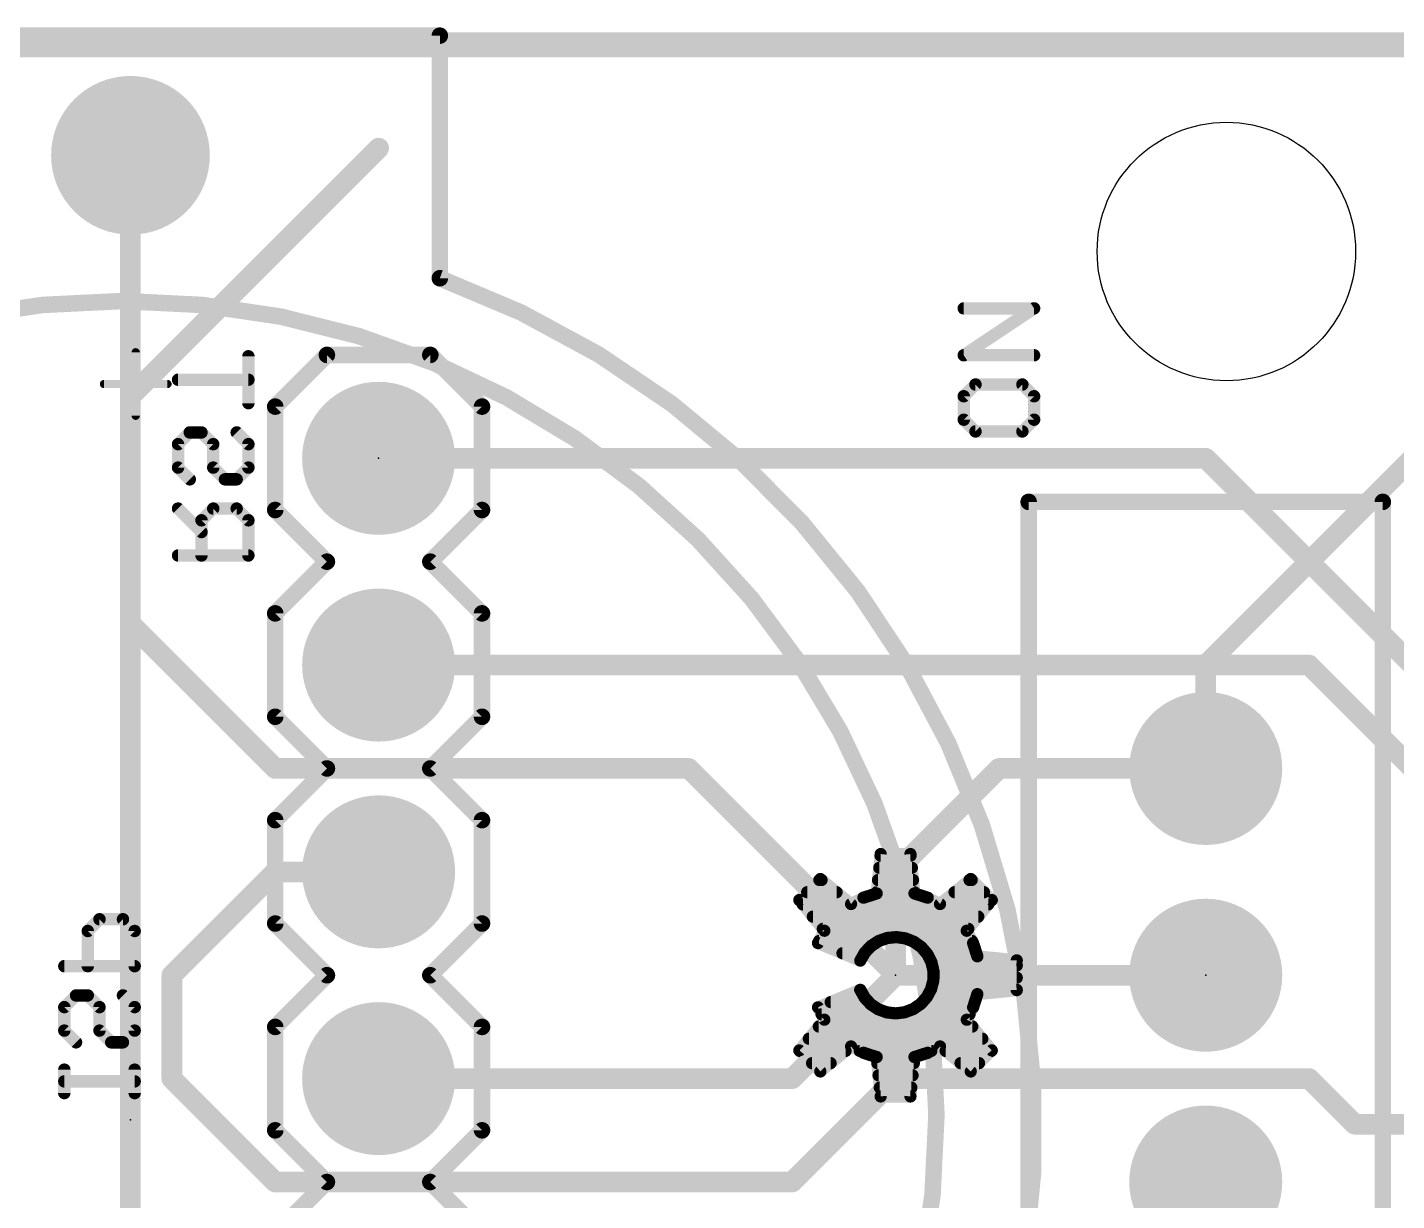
# Model space of a CAD drawing. Extents: x -6.3 to 52.2, y -19.1 to 23.1.
# Drawn here: x 13.47 to 30.28, y 8.66 to 23.07 of the extents above; entities that cross this region are included whole.
import ezdxf

# ---------------------------------------------------------------- set-up
doc = ezdxf.new("R2010")
doc.units = 0
for name, color, linetype in [('1', 12, 'CONTINUOUS'), ('16', 132, 'CONTINUOUS'), ('17', 110, 'CONTINUOUS'), ('20', 53, 'CONTINUOUS'), ('21', 41, 'CONTINUOUS'), ('22', 40, 'CONTINUOUS'), ('23', 53, 'CONTINUOUS'), ('24', 53, 'CONTINUOUS'), ('51', 53, 'CONTINUOUS')]:
    doc.layers.add(name, color=color, linetype=linetype)

# ---------------------------------------------------------------- blocks, each defined once
blk = doc.blocks.new('ROUNDP')
at = {"const_width": 0.5}
blk.add_lwpolyline([(0, -0.25, 1), (0, 0.25, 1), (0, -0.25)], format="xyb", dxfattribs=at)

msp = doc.modelspace()

# ---------------------------------------------------------------- linework, layer by layer
at = {"layer": '1', "const_width": 0.254}
for points in [[(0, 22.86), (52.07, 22.86)], [(14.732, 18.542), (17.78, 21.59)], [(27.94, 15.24), (31.75, 19.05)], [(14.732, 6.858), (14.732, 18.542)], [(27.94, 13.97), (27.94, 15.24)], [(24.13, 12.7), (25.4, 13.97)], [(25.4, 13.97), (27.94, 13.97)], [(15.24, 11.43), (16.51, 12.7)], [(16.51, 12.7), (17.78, 12.7)], [(24.13, 11.43), (24.13, 12.7)], [(15.24, 10.16), (15.24, 11.43)], [(22.86, 10.16), (24.13, 11.43)], [(16.51, 8.89), (15.24, 10.16)], [(17.78, 10.16), (22.86, 10.16)], [(24.13, 10.16), (22.86, 8.89)], [(29.21, 10.16), (24.13, 10.16)], [(29.77, 9.6), (29.21, 10.16)], [(36.83, 9.6), (29.77, 9.6)], [(22.86, 8.89), (16.51, 8.89)]]:
    msp.add_lwpolyline(points, dxfattribs=at)
at = {"layer": '1', "const_width": 0.127}
for points in [[(17.8249, 21.5451, 1), (17.7351, 21.6349)], [(14.7955, 18.542, 1), (14.6685, 18.542)], [(14.6871, 18.5869, 1), (14.7769, 18.4971)], [(28.0035, 15.24, 1), (27.8765, 15.24)], [(27.8951, 15.2849, 1), (27.9849, 15.1951)], [(25.4, 14.0335, 1), (25.4, 13.9065)], [(25.4449, 13.9251, 1), (25.3551, 14.0149)], [(27.8765, 13.97, 1), (28.0035, 13.97)], [(27.94, 13.9065, 1), (27.94, 14.0335)], [(16.51, 12.7635, 1), (16.51, 12.6365)], [(16.5549, 12.6551, 1), (16.4651, 12.7449)], [(17.78, 12.6365, 1), (17.78, 12.7635)], [(24.1935, 12.7, 1), (24.0665, 12.7)], [(24.0851, 12.7449, 1), (24.1749, 12.6551)], [(15.3035, 11.43, 1), (15.1765, 11.43)], [(15.1951, 11.4749, 1), (15.2849, 11.3851)], [(24.0665, 11.43, 1), (24.1935, 11.43)], [(24.1749, 11.3851, 1), (24.0851, 11.4749)], [(15.2849, 10.2049, 1), (15.1951, 10.1151)], [(17.78, 10.2235, 1), (17.78, 10.0965)], [(22.8151, 10.2049, 1), (22.9049, 10.1151)], [(22.86, 10.0965, 1), (22.86, 10.2235)], [(24.13, 10.2235, 1), (24.13, 10.0965)], [(24.1749, 10.1151, 1), (24.0851, 10.2049)], [(29.2549, 10.2049, 1), (29.1651, 10.1151)], [(29.21, 10.0965, 1), (29.21, 10.2235)], [(15.1765, 10.16, 1), (15.3035, 10.16)], [(29.77, 9.6635, 1), (29.77, 9.5365)], [(29.7251, 9.5551, 1), (29.8149, 9.6449)], [(16.51, 8.9535, 1), (16.51, 8.8265)], [(16.4651, 8.8451, 1), (16.5549, 8.9349)], [(22.8151, 8.9349, 1), (22.9049, 8.8451)], [(22.86, 8.8265, 1), (22.86, 8.9535)]]:
    msp.add_lwpolyline(points, format="xyb", dxfattribs=at)
at = {"layer": '16', "const_width": 0.254}
for points in [[(0, 22.86), (52.07, 22.86)], [(14.732, 15.748), (14.732, 21.502)], [(17.78, 17.78), (27.94, 17.78)], [(27.94, 17.78), (31.75, 13.97)], [(16.51, 13.97), (14.732, 15.748)], [(17.78, 15.24), (29.21, 15.24)], [(29.21, 15.24), (30.48, 13.97)], [(21.59, 13.97), (16.51, 13.97)], [(24.13, 11.43), (21.59, 13.97)], [(27.94, 11.43), (24.13, 11.43)]]:
    msp.add_lwpolyline(points, dxfattribs=at)
at = {"layer": '16', "const_width": 0.127}
for points in [[(14.7955, 21.502, 1), (14.6685, 21.502)], [(17.78, 17.8435, 1), (17.78, 17.7165)], [(27.9849, 17.8249, 1), (27.8951, 17.7351)], [(27.94, 17.7165, 1), (27.94, 17.8435)], [(14.7769, 15.7929, 1), (14.6871, 15.7031)], [(14.6685, 15.748, 1), (14.7955, 15.748)], [(17.78, 15.3035, 1), (17.78, 15.1765)], [(29.2549, 15.2849, 1), (29.1651, 15.1951)], [(29.21, 15.1765, 1), (29.21, 15.3035)], [(16.51, 14.0335, 1), (16.51, 13.9065)], [(16.4651, 13.9251, 1), (16.5549, 14.0149)], [(21.6349, 14.0149, 1), (21.5451, 13.9251)], [(21.59, 13.9065, 1), (21.59, 14.0335)], [(24.13, 11.4935, 1), (24.13, 11.3665)], [(24.0851, 11.3851, 1), (24.1749, 11.4749)], [(27.94, 11.3665, 1), (27.94, 11.4935)]]:
    msp.add_lwpolyline(points, format="xyb", dxfattribs=at)
at = {"layer": '20', "const_width": 0.3048}
msp.add_lwpolyline([(52.07, 22.86), (0, 22.86)], dxfattribs=at)
at = {"layer": '20'}
msp.add_circle((28.194, 20.32), 1.5875, dxfattribs=at)
at = {"layer": '21'}
for points, const_width in [([(10.932, 22.972), (18.532, 22.972)], 0.2032), ([(18.532, 22.972), (18.532, 19.992)], 0.2032), ([(24.9675, 19.0457), (25.8318, 19.6219)], 0.1524), ([(25.8318, 19.6219), (24.9675, 19.6219)], 0.1524), ([(25.8318, 19.0457), (24.9675, 19.0457)], 0.1524), ([(25.1115, 18.6864), (24.9675, 18.5424)], 0.1524), ([(25.6877, 18.6864), (25.1115, 18.6864)], 0.1524), ([(25.8318, 18.5424), (25.6877, 18.6864)], 0.1524), ([(24.9675, 18.5424), (24.9675, 18.2543)], 0.1524), ([(25.8318, 18.2543), (25.8318, 18.5424)], 0.1524), ([(24.9675, 18.2543), (25.1115, 18.1102)], 0.1524), ([(25.1115, 18.1102), (25.6877, 18.1102)], 0.1524), ([(25.6877, 18.1102), (25.8318, 18.2543)], 0.1524), ([(30.115, 17.245), (25.765, 17.245)], 0.2032), ([(25.765, 17.245), (25.765, 5.615)], 0.2032), ([(30.115, 5.615), (30.115, 17.245)], 0.2032)]:
    msp.add_lwpolyline(points, dxfattribs=dict(at, const_width=const_width))
for points, const_width in [([(18.5828, 22.972, 1), (18.4812, 22.972)], 0.1016), ([(18.532, 22.9212, 1), (18.532, 23.0228)], 0.1016), ([(18.532, -0.888, 0.6993), (18.532, 19.992)], 0.2032), ([(18.5494, 20.0397, 1), (18.5146, 19.9443)], 0.1016), ([(18.4812, 19.992, 1), (18.5828, 19.992)], 0.1016), ([(24.9675, 19.66, 1), (24.9675, 19.5838)], 0.0762), ([(25.8529, 19.5902, 1), (25.8107, 19.6536)], 0.0762), ([(25.8318, 19.5838, 1), (25.8318, 19.66)], 0.0762), ([(24.9463, 19.0774, 1), (24.9886, 19.014)], 0.0762), ([(24.9675, 19.0838, 1), (24.9675, 19.0076)], 0.0762), ([(25.8318, 19.0076, 1), (25.8318, 19.0838)], 0.0762), ([(25.1115, 18.7245, 1), (25.1115, 18.6483)], 0.0762), ([(25.1385, 18.6595, 1), (25.0846, 18.7134)], 0.0762), ([(25.7147, 18.7134, 1), (25.6608, 18.6595)], 0.0762), ([(25.6877, 18.6483, 1), (25.6877, 18.7245)], 0.0762), ([(24.9405, 18.5693, 1), (24.9944, 18.5154)], 0.0762), ([(25.0056, 18.5424, 1), (24.9294, 18.5424)], 0.0762), ([(25.8699, 18.5424, 1), (25.7937, 18.5424)], 0.0762), ([(25.8049, 18.5154, 1), (25.8587, 18.5693)], 0.0762), ([(24.9944, 18.2812, 1), (24.9405, 18.2273)], 0.0762), ([(24.9294, 18.2543, 1), (25.0056, 18.2543)], 0.0762), ([(25.1115, 18.1483, 1), (25.1115, 18.0721)], 0.0762), ([(25.0846, 18.0833, 1), (25.1385, 18.1371)], 0.0762), ([(25.6608, 18.1371, 1), (25.7147, 18.0833)], 0.0762), ([(25.6877, 18.0721, 1), (25.6877, 18.1483)], 0.0762), ([(25.7937, 18.2543, 1), (25.8699, 18.2543)], 0.0762), ([(25.8587, 18.2273, 1), (25.8049, 18.2812)], 0.0762), ([(25.765, 17.2958, 1), (25.765, 17.1942)], 0.1016), ([(25.8158, 17.245, 1), (25.7142, 17.245)], 0.1016), ([(30.1658, 17.245, 1), (30.0642, 17.245)], 0.1016), ([(30.115, 17.1942, 1), (30.115, 17.2958)], 0.1016)]:
    msp.add_lwpolyline(points, format="xyb", dxfattribs=dict(at, const_width=const_width))
at = {"layer": '22'}
for points, const_width in [([(16.1805, 18.4572), (16.1805, 19.0335)], 0.1524), ([(16.51, 18.415), (17.145, 19.05)], 0.2032), ([(17.145, 19.05), (18.415, 19.05)], 0.2032), ([(18.415, 19.05), (19.05, 18.415)], 0.2032), ([(15.3162, 18.7454), (16.1805, 18.7454)], 0.1524), ([(16.51, 18.415), (16.51, 17.145)], 0.2032), ([(19.05, 17.145), (19.05, 18.415)], 0.2032), ([(15.4603, 18.0979), (15.3162, 17.9539)], 0.1524), ([(15.6043, 18.0979), (15.4603, 18.0979)], 0.1524), ([(15.7484, 17.9539), (15.6043, 18.0979)], 0.1524), ([(16.0365, 18.0979), (16.1805, 17.9539)], 0.1524), ([(15.3162, 17.9539), (15.3162, 17.6658)], 0.1524), ([(15.7484, 17.6658), (15.7484, 17.9539)], 0.1524), ([(16.1805, 17.9539), (16.1805, 17.6658)], 0.1524), ([(15.3162, 17.6658), (15.4603, 17.5217)], 0.1524), ([(15.8924, 17.5217), (15.7484, 17.6658)], 0.1524), ([(16.1805, 17.6658), (16.0365, 17.5217)], 0.1524), ([(16.0365, 17.5217), (15.8924, 17.5217)], 0.1524), ([(15.6043, 16.8743), (15.3162, 17.1624)], 0.1524), ([(15.7484, 17.1624), (15.6043, 17.0184)], 0.1524), ([(16.0365, 17.1624), (15.7484, 17.1624)], 0.1524), ([(16.1805, 17.0184), (16.0365, 17.1624)], 0.1524), ([(16.51, 17.145), (17.145, 16.51)], 0.2032), ([(18.415, 16.51), (19.05, 17.145)], 0.2032), ([(15.6043, 17.0184), (15.6043, 16.5862)], 0.1524), ([(16.1805, 16.5862), (16.1805, 17.0184)], 0.1524), ([(15.3162, 16.5862), (16.1805, 16.5862)], 0.1524), ([(17.145, 16.51), (16.51, 15.875)], 0.2032), ([(19.05, 15.875), (18.415, 16.51)], 0.2032), ([(16.51, 15.875), (16.51, 14.605)], 0.2032), ([(19.05, 14.605), (19.05, 15.875)], 0.2032), ([(16.51, 14.605), (17.145, 13.97)], 0.2032), ([(18.415, 13.97), (19.05, 14.605)], 0.2032), ([(17.145, 13.97), (16.51, 13.335)], 0.2032), ([(19.05, 13.335), (18.415, 13.97)], 0.2032), ([(16.51, 13.335), (16.51, 12.065)], 0.2032), ([(19.05, 12.065), (19.05, 13.335)], 0.2032), ([(23.898, 12.4349), (23.9472, 12.9188)], 0.15), ([(23.9453, 12.9), (24.3147, 12.9)], 0.15), ([(23.9472, 12.9188), (24.3128, 12.9188)], 0.15), ([(24.3128, 12.9188), (24.362, 12.4349)], 0.15), ([(23.93, 12.75), (24.33, 12.75)], 0.15), ([(22.948, 12.3535), (23.2065, 12.612)], 0.15), ([(23.1945, 12.6), (23.2212, 12.6)], 0.15), ([(23.2065, 12.612), (23.5835, 12.3046)], 0.15), ([(23.9148, 12.6), (24.3452, 12.6)], 0.15), ([(24.6765, 12.3046), (25.0535, 12.612)], 0.15), ([(25.0388, 12.6), (25.0655, 12.6)], 0.15), ([(25.0535, 12.612), (25.312, 12.3535)], 0.15), ([(23.0445, 12.45), (23.4052, 12.45)], 0.15), ([(23.5835, 12.3046), (23.7353, 12.3828)], 0.15), ([(23.7353, 12.3828), (23.898, 12.4349)], 0.15), ([(23.8995, 12.45), (24.3605, 12.45)], 0.15), ([(24.362, 12.4349), (24.5247, 12.3828)], 0.15), ([(24.5247, 12.3828), (24.6765, 12.3046)], 0.15), ([(24.8548, 12.45), (25.2155, 12.45)], 0.15), ([(23.2554, 11.9765), (22.948, 12.3535)], 0.15), ([(22.9916, 12.3), (25.2684, 12.3)], 0.15), ([(25.312, 12.3535), (25.0046, 11.9765)], 0.15), ([(14.3514, 12.1176), (14.2073, 11.9736)], 0.1524), ([(14.6395, 12.1176), (14.3514, 12.1176)], 0.1524), ([(14.7835, 11.9736), (14.6395, 12.1176)], 0.1524), ([(16.51, 12.065), (17.145, 11.43)], 0.2032), ([(18.415, 11.43), (19.05, 12.065)], 0.2032), ([(23.1139, 12.15), (25.1461, 12.15)], 0.15), ([(14.2073, 11.9736), (14.2073, 11.5414)], 0.1524), ([(14.7835, 11.5414), (14.7835, 11.9736)], 0.1524), ([(23.1772, 11.8247), (23.2554, 11.9765)], 0.15), ([(23.2362, 12), (25.0238, 12)], 0.15), ([(24.0285, 11.8876), (23.9227, 11.8503)], 0.15), ([(24.1402, 11.8985), (24.0285, 11.8876)], 0.15), ([(24.2513, 11.8827), (24.1402, 11.8985)], 0.15), ([(24.3554, 11.8409), (24.2513, 11.8827)], 0.15), ([(25.0046, 11.9765), (25.0828, 11.8247)], 0.15), ([(23.6969, 11.6094), (23.1772, 11.8247)], 0.15), ([(23.1902, 11.85), (23.9221, 11.85)], 0.15), ([(23.4782, 11.7), (23.7479, 11.7)], 0.15), ([(23.752, 11.7072), (23.6969, 11.6094)], 0.15), ([(23.8287, 11.789), (23.752, 11.7072)], 0.15), ([(23.9227, 11.8503), (23.8287, 11.789)], 0.15), ([(24.3326, 11.85), (25.0698, 11.85)], 0.15), ([(24.4466, 11.7755), (24.3554, 11.8409)], 0.15), ([(24.5196, 11.6903), (24.4466, 11.7755)], 0.15), ([(24.5113, 11.7), (25.1227, 11.7)], 0.15), ([(25.0828, 11.8247), (25.1349, 11.662)], 0.15), ([(13.9192, 11.5414), (14.7835, 11.5414)], 0.1524), ([(24.5704, 11.5902), (24.5196, 11.6903)], 0.15), ([(24.5958, 11.481), (24.5704, 11.5902)], 0.15), ([(24.5797, 11.55), (25.6188, 11.55)], 0.15), ([(25.1349, 11.662), (25.6188, 11.6128)], 0.15), ([(25.6188, 11.6128), (25.6188, 11.2472)], 0.15), ([(16.51, 10.795), (17.145, 11.43)], 0.2032), ([(18.415, 11.43), (19.05, 10.795)], 0.2032), ([(24.5668, 11.2601), (24.5946, 11.3688)], 0.15), ([(24.5946, 11.3688), (24.5958, 11.481)], 0.15), ([(24.595, 11.4), (25.6188, 11.4)], 0.15), ([(23.1772, 11.0353), (23.6969, 11.2506)], 0.15), ([(23.6955, 11.25), (23.6972, 11.25)], 0.15), ([(23.6969, 11.2506), (23.7507, 11.1544)], 0.15), ([(24.5139, 11.1611), (24.5668, 11.2601)], 0.15), ([(24.5614, 11.25), (25.6188, 11.25)], 0.15), ([(25.1349, 11.198), (25.0828, 11.0353)], 0.15), ([(25.6188, 11.2472), (25.1349, 11.198)], 0.15), ([(14.0633, 11.1821), (13.9192, 11.038)], 0.1524), ([(13.9192, 11.038), (13.9192, 10.7499)], 0.1524), ([(14.2073, 11.1821), (14.0633, 11.1821)], 0.1524), ([(14.3514, 11.038), (14.2073, 11.1821)], 0.1524), ([(14.3514, 10.7499), (14.3514, 11.038)], 0.1524), ([(14.6395, 11.1821), (14.7835, 11.038)], 0.1524), ([(14.7835, 11.038), (14.7835, 10.7499)], 0.1524), ([(23.2554, 10.8835), (23.1772, 11.0353)], 0.15), ([(23.3334, 11.1), (23.8011, 11.1)], 0.15), ([(23.7507, 11.1544), (23.8255, 11.0735)], 0.15), ([(23.8255, 11.0735), (23.9172, 11.0123)], 0.15), ([(24.3464, 11.0142), (24.439, 11.0776)], 0.15), ([(24.439, 11.0776), (24.5139, 11.1611)], 0.15), ([(24.4591, 11.1), (25.1035, 11.1)], 0.15), ([(25.0828, 11.0353), (25.0046, 10.8835)], 0.15), ([(22.948, 10.5065), (23.2554, 10.8835)], 0.15), ([(23.2211, 10.95), (25.0389, 10.95)], 0.15), ([(23.9172, 11.0123), (24.0206, 10.9741)], 0.15), ([(24.0206, 10.9741), (24.13, 10.9612)], 0.15), ([(24.13, 10.9612), (24.2414, 10.9747)], 0.15), ([(24.2414, 10.9747), (24.3464, 11.0142)], 0.15), ([(25.0046, 10.8835), (25.312, 10.5065)], 0.15), ([(13.9192, 10.7499), (14.0633, 10.6059)], 0.1524), ([(14.4954, 10.6059), (14.3514, 10.7499)], 0.1524), ([(14.7835, 10.7499), (14.6395, 10.6059)], 0.1524), ([(16.51, 10.795), (16.51, 9.525)], 0.2032), ([(19.05, 9.525), (19.05, 10.795)], 0.2032), ([(23.1873, 10.8), (25.0727, 10.8)], 0.15), ([(14.6395, 10.6059), (14.4954, 10.6059)], 0.1524), ([(23.065, 10.65), (25.195, 10.65)], 0.15), ([(23.5835, 10.5554), (23.2065, 10.248)], 0.15), ([(23.7353, 10.4772), (23.5835, 10.5554)], 0.15), ([(24.6765, 10.5554), (24.5247, 10.4772)], 0.15), ([(25.0535, 10.248), (24.6765, 10.5554)], 0.15), ([(23.2065, 10.248), (22.948, 10.5065)], 0.15), ([(22.9545, 10.5), (23.5156, 10.5)], 0.15), ([(23.691, 10.5), (24.569, 10.5)], 0.15), ([(23.898, 10.4251), (23.7353, 10.4772)], 0.15), ([(23.9472, 9.9412), (23.898, 10.4251)], 0.15), ([(24.362, 10.4251), (24.3128, 9.9412)], 0.15), ([(24.5247, 10.4772), (24.362, 10.4251)], 0.15), ([(24.7444, 10.5), (25.3055, 10.5)], 0.15), ([(25.312, 10.5065), (25.0535, 10.248)], 0.15), ([(13.9192, 9.9822), (13.9192, 10.2703)], 0.1524), ([(14.7835, 9.9822), (14.7835, 10.2703)], 0.1524), ([(23.1045, 10.35), (23.3316, 10.35)], 0.15), ([(23.9056, 10.35), (24.3544, 10.35)], 0.15), ([(23.9209, 10.2), (24.3391, 10.2)], 0.15), ([(24.9284, 10.35), (25.1555, 10.35)], 0.15), ([(13.9192, 10.1263), (14.7835, 10.1263)], 0.1524), ([(23.9361, 10.05), (24.3239, 10.05)], 0.15), ([(24.3128, 9.9412), (23.9472, 9.9412)], 0.15), ([(16.51, 9.525), (17.145, 8.89)], 0.2032), ([(18.415, 8.89), (19.05, 9.525)], 0.2032), ([(17.145, 8.89), (16.51, 8.255)], 0.2032), ([(19.05, 8.255), (18.415, 8.89)], 0.2032)]:
    msp.add_lwpolyline(points, dxfattribs=dict(at, const_width=const_width))
for points, const_width in [([(16.2186, 19.0335, 1), (16.1424, 19.0335)], 0.0762), ([(17.145, 19.1008, 1), (17.145, 18.9992)], 0.1016), ([(17.1809, 19.0141, 1), (17.1091, 19.0859)], 0.1016), ([(18.4509, 19.0859, 1), (18.3791, 19.0141)], 0.1016), ([(18.415, 18.9992, 1), (18.415, 19.1008)], 0.1016), ([(15.3162, 18.7835, 1), (15.3162, 18.7073)], 0.0762), ([(16.1805, 18.7073, 1), (16.1805, 18.7835)], 0.0762), ([(16.5608, 18.415, 1), (16.4592, 18.415)], 0.1016), ([(16.4741, 18.4509, 1), (16.5459, 18.3791)], 0.1016), ([(19.1008, 18.415, 1), (18.9992, 18.415)], 0.1016), ([(19.0141, 18.3791, 1), (19.0859, 18.4509)], 0.1016), ([(16.1424, 18.4572, 1), (16.2186, 18.4572)], 0.0762), ([(15.4603, 18.136, 1), (15.4603, 18.0598)], 0.0762), ([(15.4872, 18.071, 1), (15.4333, 18.1249)], 0.0762), ([(15.6313, 18.1249, 1), (15.5774, 18.071)], 0.0762), ([(15.6043, 18.0598, 1), (15.6043, 18.136)], 0.0762), ([(16.0634, 18.1249, 1), (16.0095, 18.071)], 0.0762), ([(15.3543, 17.9539, 1), (15.2781, 17.9539)], 0.0762), ([(15.2893, 17.9808, 1), (15.3431, 17.9269)], 0.0762), ([(15.7865, 17.9539, 1), (15.7103, 17.9539)], 0.0762), ([(15.7214, 17.9269, 1), (15.7753, 17.9808)], 0.0762), ([(16.2186, 17.9539, 1), (16.1424, 17.9539)], 0.0762), ([(16.1536, 17.9269, 1), (16.2075, 17.9808)], 0.0762), ([(15.3431, 17.6927, 1), (15.2893, 17.6388)], 0.0762), ([(15.2781, 17.6658, 1), (15.3543, 17.6658)], 0.0762), ([(15.7753, 17.6927, 1), (15.7214, 17.6388)], 0.0762), ([(15.7103, 17.6658, 1), (15.7865, 17.6658)], 0.0762), ([(16.1424, 17.6658, 1), (16.2186, 17.6658)], 0.0762), ([(16.2075, 17.6388, 1), (16.1536, 17.6927)], 0.0762), ([(15.4333, 17.4948, 1), (15.4872, 17.5487)], 0.0762), ([(15.8924, 17.5598, 1), (15.8924, 17.4836)], 0.0762), ([(15.8655, 17.4948, 1), (15.9194, 17.5487)], 0.0762), ([(16.0095, 17.5487, 1), (16.0634, 17.4948)], 0.0762), ([(16.0365, 17.4836, 1), (16.0365, 17.5598)], 0.0762), ([(15.3431, 17.1894, 1), (15.2893, 17.1355)], 0.0762), ([(15.7484, 17.2005, 1), (15.7484, 17.1243)], 0.0762), ([(15.7753, 17.1355, 1), (15.7214, 17.1894)], 0.0762), ([(16.0634, 17.1894, 1), (16.0095, 17.1355)], 0.0762), ([(16.0365, 17.1243, 1), (16.0365, 17.2005)], 0.0762), ([(16.5459, 17.1809, 1), (16.4741, 17.1091)], 0.1016), ([(16.4592, 17.145, 1), (16.5608, 17.145)], 0.1016), ([(18.9992, 17.145, 1), (19.1008, 17.145)], 0.1016), ([(19.0859, 17.1091, 1), (19.0141, 17.1809)], 0.1016), ([(15.6424, 17.0184, 1), (15.5662, 17.0184)], 0.0762), ([(15.5774, 17.0453, 1), (15.6313, 16.9914)], 0.0762), ([(16.2186, 17.0184, 1), (16.1424, 17.0184)], 0.0762), ([(16.1536, 16.9914, 1), (16.2075, 17.0453)], 0.0762), ([(15.5774, 16.8474, 1), (15.6313, 16.9013)], 0.0762), ([(15.3162, 16.6243, 1), (15.3162, 16.5481)], 0.0762), ([(16.1805, 16.5481, 1), (16.1805, 16.6243)], 0.0762), ([(15.5662, 16.5862, 1), (15.6424, 16.5862)], 0.0762), ([(16.1424, 16.5862, 1), (16.2186, 16.5862)], 0.0762), ([(17.1809, 16.4741, 1), (17.1091, 16.5459)], 0.1016), ([(17.1091, 16.4741, 1), (17.1809, 16.5459)], 0.1016), ([(18.4509, 16.5459, 1), (18.3791, 16.4741)], 0.1016), ([(18.3791, 16.5459, 1), (18.4509, 16.4741)], 0.1016), ([(16.5608, 15.875, 1), (16.4592, 15.875)], 0.1016), ([(16.4741, 15.9109, 1), (16.5459, 15.8391)], 0.1016), ([(19.1008, 15.875, 1), (18.9992, 15.875)], 0.1016), ([(19.0141, 15.8391, 1), (19.0859, 15.9109)], 0.1016), ([(16.5459, 14.6409, 1), (16.4741, 14.5691)], 0.1016), ([(16.4592, 14.605, 1), (16.5608, 14.605)], 0.1016), ([(18.9992, 14.605, 1), (19.1008, 14.605)], 0.1016), ([(19.0859, 14.5691, 1), (19.0141, 14.6409)], 0.1016), ([(17.1809, 13.9341, 1), (17.1091, 14.0059)], 0.1016), ([(17.1091, 13.9341, 1), (17.1809, 14.0059)], 0.1016), ([(18.4509, 14.0059, 1), (18.3791, 13.9341)], 0.1016), ([(18.3791, 14.0059, 1), (18.4509, 13.9341)], 0.1016), ([(16.5608, 13.335, 1), (16.4592, 13.335)], 0.1016), ([(16.4741, 13.3709, 1), (16.5459, 13.2991)], 0.1016), ([(19.1008, 13.335, 1), (18.9992, 13.335)], 0.1016), ([(19.0141, 13.2991, 1), (19.0859, 13.3709)], 0.1016), ([(23.9453, 12.9375, 1), (23.9453, 12.8625)], 0.075), ([(23.9472, 12.9563, 1), (23.9472, 12.8813)], 0.075), ([(23.9845, 12.915, 1), (23.9099, 12.9226)], 0.075), ([(24.3501, 12.9226, 1), (24.2755, 12.915)], 0.075), ([(24.3128, 12.8813, 1), (24.3128, 12.9563)], 0.075), ([(24.3147, 12.8625, 1), (24.3147, 12.9375)], 0.075), ([(23.93, 12.7875, 1), (23.93, 12.7125)], 0.075), ([(24.33, 12.7125, 1), (24.33, 12.7875)], 0.075), ([(23.1945, 12.6375, 1), (23.1945, 12.5625)], 0.075), ([(23.2302, 12.6411, 1), (23.1828, 12.5829)], 0.075), ([(23.233, 12.5855, 1), (23.18, 12.6385)], 0.075), ([(23.2212, 12.5625, 1), (23.2212, 12.6375)], 0.075), ([(23.9148, 12.6375, 1), (23.9148, 12.5625)], 0.075), ([(24.3452, 12.5625, 1), (24.3452, 12.6375)], 0.075), ([(25.0388, 12.6375, 1), (25.0388, 12.5625)], 0.075), ([(25.08, 12.6385, 1), (25.027, 12.5855)], 0.075), ([(25.0772, 12.5829, 1), (25.0298, 12.6411)], 0.075), ([(25.0655, 12.5625, 1), (25.0655, 12.6375)], 0.075), ([(23.0445, 12.4875, 1), (23.0445, 12.4125)], 0.075), ([(23.4052, 12.4125, 1), (23.4052, 12.4875)], 0.075), ([(23.7239, 12.4185, 1), (23.7468, 12.3471)], 0.075), ([(23.7525, 12.3495, 1), (23.7182, 12.4162)], 0.075), ([(23.8607, 12.4387, 1), (23.9353, 12.4311)], 0.075), ([(23.8995, 12.4875, 1), (23.8995, 12.4125)], 0.075), ([(23.9094, 12.3992, 1), (23.8866, 12.4706)], 0.075), ([(24.3734, 12.4706, 1), (24.3506, 12.3992)], 0.075), ([(24.3247, 12.4311, 1), (24.3993, 12.4387)], 0.075), ([(24.3605, 12.4125, 1), (24.3605, 12.4875)], 0.075), ([(24.5418, 12.4162, 1), (24.5075, 12.3495)], 0.075), ([(24.5132, 12.3471, 1), (24.5361, 12.4185)], 0.075), ([(24.8548, 12.4875, 1), (24.8548, 12.4125)], 0.075), ([(25.2155, 12.4125, 1), (25.2155, 12.4875)], 0.075), ([(22.9771, 12.3772, 1), (22.9189, 12.3298)], 0.075), ([(22.9215, 12.38, 1), (22.9745, 12.327)], 0.075), ([(22.9916, 12.3375, 1), (22.9916, 12.2625)], 0.075), ([(23.5663, 12.3379, 1), (23.6007, 12.2713)], 0.075), ([(23.5598, 12.2755, 1), (23.6072, 12.3337)], 0.075), ([(24.6528, 12.3337, 1), (24.7002, 12.2755)], 0.075), ([(24.6593, 12.2713, 1), (24.6937, 12.3379)], 0.075), ([(25.2684, 12.2625, 1), (25.2684, 12.3375)], 0.075), ([(25.3411, 12.3298, 1), (25.2829, 12.3772)], 0.075), ([(25.2855, 12.327, 1), (25.3385, 12.38)], 0.075), ([(14.3514, 12.1557, 1), (14.3514, 12.0795)], 0.0762), ([(14.3783, 12.0907, 1), (14.3244, 12.1446)], 0.0762), ([(14.6664, 12.1446, 1), (14.6125, 12.0907)], 0.0762), ([(14.6395, 12.0795, 1), (14.6395, 12.1557)], 0.0762), ([(16.5459, 12.1009, 1), (16.4741, 12.0291)], 0.1016), ([(16.4592, 12.065, 1), (16.5608, 12.065)], 0.1016), ([(18.9992, 12.065, 1), (19.1008, 12.065)], 0.1016), ([(19.0859, 12.0291, 1), (19.0141, 12.1009)], 0.1016), ([(23.1139, 12.1875, 1), (23.1139, 12.1125)], 0.075), ([(25.1461, 12.1125, 1), (25.1461, 12.1875)], 0.075), ([(14.2454, 11.9736, 1), (14.1692, 11.9736)], 0.0762), ([(14.1804, 12.0005, 1), (14.2343, 11.9466)], 0.0762), ([(14.8216, 11.9736, 1), (14.7454, 11.9736)], 0.0762), ([(14.7566, 11.9466, 1), (14.8105, 12.0005)], 0.0762), ([(23.2362, 12.0375, 1), (23.2362, 11.9625)], 0.075), ([(23.2887, 11.9593, 1), (23.2221, 11.9937)], 0.075), ([(23.2263, 11.9528, 1), (23.2845, 12.0002)], 0.075), ([(24.0248, 11.9249, 1), (24.0322, 11.8502)], 0.075), ([(24.041, 11.8522, 1), (24.0161, 11.9229)], 0.075), ([(24.1455, 11.9357, 1), (24.1349, 11.8614)], 0.075), ([(24.1438, 11.8612, 1), (24.1365, 11.9359)], 0.075), ([(24.2652, 11.9175, 1), (24.2373, 11.8479)], 0.075), ([(24.246, 11.8455, 1), (24.2566, 11.9198)], 0.075), ([(25.0379, 11.9937, 1), (24.9713, 11.9593)], 0.075), ([(24.9755, 12.0002, 1), (25.0337, 11.9528)], 0.075), ([(25.0238, 11.9625, 1), (25.0238, 12.0375)], 0.075), ([(23.1916, 11.8593, 1), (23.1628, 11.7901)], 0.075), ([(23.1439, 11.8419, 1), (23.2105, 11.8075)], 0.075), ([(23.1902, 11.8875, 1), (23.1902, 11.8125)], 0.075), ([(23.4782, 11.7375, 1), (23.4782, 11.6625)], 0.075), ([(23.7846, 11.6888, 1), (23.7193, 11.7256)], 0.075), ([(23.7479, 11.6625, 1), (23.7479, 11.7375)], 0.075), ([(23.8082, 11.8205, 1), (23.8492, 11.7576)], 0.075), ([(23.856, 11.7634, 1), (23.8013, 11.8147)], 0.075), ([(23.9102, 11.8857, 1), (23.9351, 11.815)], 0.075), ([(23.9431, 11.8189, 1), (23.9022, 11.8818)], 0.075), ([(23.9221, 11.8125, 1), (23.9221, 11.8875)], 0.075), ([(24.3326, 11.8875, 1), (24.3326, 11.8125)], 0.075), ([(24.3772, 11.8713, 1), (24.3335, 11.8104)], 0.075), ([(24.3414, 11.8061, 1), (24.3694, 11.8756)], 0.075), ([(24.475, 11.7999, 1), (24.4181, 11.7511)], 0.075), ([(24.4247, 11.745, 1), (24.4684, 11.806)], 0.075), ([(24.5113, 11.7375, 1), (24.5113, 11.6625)], 0.075), ([(25.1185, 11.8361, 1), (25.0471, 11.8132)], 0.075), ([(25.0495, 11.8075, 1), (25.1162, 11.8418)], 0.075), ([(25.0698, 11.8125, 1), (25.0698, 11.8875)], 0.075), ([(25.1227, 11.6625, 1), (25.1227, 11.7375)], 0.075), ([(13.9192, 11.5795, 1), (13.9192, 11.5033)], 0.0762), ([(14.7835, 11.5033, 1), (14.7835, 11.5795)], 0.0762), ([(23.6642, 11.6278, 1), (23.7296, 11.591)], 0.075), ([(23.6825, 11.5748, 1), (23.7113, 11.644)], 0.075), ([(23.7246, 11.7328, 1), (23.7793, 11.6815)], 0.075), ([(24.5531, 11.7073, 1), (24.4862, 11.6734)], 0.075), ([(24.4912, 11.6659, 1), (24.5481, 11.7147)], 0.075), ([(24.6069, 11.5988, 1), (24.5338, 11.5817)], 0.075), ([(24.5369, 11.5733, 1), (24.6038, 11.6072)], 0.075), ([(24.5797, 11.5875, 1), (24.5797, 11.5125)], 0.075), ([(25.1387, 11.6993, 1), (25.1311, 11.6247)], 0.075), ([(25.0992, 11.6506, 1), (25.1706, 11.6734)], 0.075), ([(25.6563, 11.6128, 1), (25.5813, 11.6128)], 0.075), ([(25.615, 11.5755, 1), (25.6226, 11.6501)], 0.075), ([(25.6188, 11.5125, 1), (25.6188, 11.5875)], 0.075), ([(14.1692, 11.5414, 1), (14.2454, 11.5414)], 0.0762), ([(14.7454, 11.5414, 1), (14.8216, 11.5414)], 0.0762), ([(17.1809, 11.3941, 1), (17.1091, 11.4659)], 0.1016), ([(17.1091, 11.3941, 1), (17.1809, 11.4659)], 0.1016), ([(18.4509, 11.4659, 1), (18.3791, 11.3941)], 0.1016), ([(18.3791, 11.4659, 1), (18.4509, 11.3941)], 0.1016), ([(24.595, 11.4375, 1), (24.595, 11.3625)], 0.075), ([(24.6333, 11.4806, 1), (24.5583, 11.4814)], 0.075), ([(24.6309, 11.3595, 1), (24.5583, 11.3781)], 0.075), ([(24.5593, 11.4725, 1), (24.6324, 11.4895)], 0.075), ([(25.6188, 11.3625, 1), (25.6188, 11.4375)], 0.075), ([(23.6955, 11.2875, 1), (23.6955, 11.2125)], 0.075), ([(23.7296, 11.2689, 1), (23.6642, 11.2323)], 0.075), ([(23.7113, 11.216, 1), (23.6825, 11.2852)], 0.075), ([(23.6972, 11.2125, 1), (23.6972, 11.2875)], 0.075), ([(24.5614, 11.2875, 1), (24.5614, 11.2125)], 0.075), ([(24.5304, 11.2694, 1), (24.6031, 11.2508)], 0.075), ([(24.5998, 11.2424, 1), (24.5337, 11.2778)], 0.075), ([(24.5571, 11.3692, 1), (24.6321, 11.3684)], 0.075), ([(25.1311, 11.2353, 1), (25.1387, 11.1607)], 0.075), ([(25.1706, 11.1866, 1), (25.0992, 11.2094)], 0.075), ([(25.5813, 11.2472, 1), (25.6563, 11.2472)], 0.075), ([(25.6226, 11.2099, 1), (25.615, 11.2845)], 0.075), ([(25.6188, 11.2125, 1), (25.6188, 11.2875)], 0.075), ([(13.9573, 11.038, 1), (13.8811, 11.038)], 0.0762), ([(13.8923, 11.065, 1), (13.9461, 11.0111)], 0.0762), ([(14.0633, 11.2202, 1), (14.0633, 11.144)], 0.0762), ([(14.0902, 11.1552, 1), (14.0363, 11.209)], 0.0762), ([(14.2343, 11.209, 1), (14.1804, 11.1552)], 0.0762), ([(14.2073, 11.144, 1), (14.2073, 11.2202)], 0.0762), ([(14.3895, 11.038, 1), (14.3133, 11.038)], 0.0762), ([(14.3244, 11.0111, 1), (14.3783, 11.065)], 0.0762), ([(14.6664, 11.209, 1), (14.6125, 11.1552)], 0.0762), ([(14.8216, 11.038, 1), (14.7454, 11.038)], 0.0762), ([(14.7566, 11.0111, 1), (14.8105, 11.065)], 0.0762), ([(23.2105, 11.0525, 1), (23.1439, 11.0181)], 0.075), ([(23.1628, 11.0699, 1), (23.1916, 11.0007)], 0.075), ([(23.3334, 11.1375, 1), (23.3334, 11.0625)], 0.075), ([(23.7783, 11.1799, 1), (23.7232, 11.129)], 0.075), ([(23.718, 11.1361, 1), (23.7835, 11.1728)], 0.075), ([(23.8464, 11.1047, 1), (23.8047, 11.0423)], 0.075), ([(23.798, 11.0481, 1), (23.8531, 11.099)], 0.075), ([(23.8011, 11.0625, 1), (23.8011, 11.1375)], 0.075), ([(24.4111, 11.1026, 1), (24.4669, 11.0525)], 0.075), ([(24.4602, 11.0466, 1), (24.4178, 11.1085)], 0.075), ([(24.4591, 11.1375, 1), (24.4591, 11.0625)], 0.075), ([(24.4808, 11.1788, 1), (24.547, 11.1434)], 0.075), ([(24.5418, 11.1361, 1), (24.486, 11.1861)], 0.075), ([(25.1162, 11.0182, 1), (25.0495, 11.0525)], 0.075), ([(25.1035, 11.0625, 1), (25.1035, 11.1375)], 0.075), ([(23.2211, 10.9875, 1), (23.2211, 10.9125)], 0.075), ([(23.2221, 10.8663, 1), (23.2887, 10.9007)], 0.075), ([(23.2845, 10.8598, 1), (23.2263, 10.9072)], 0.075), ([(23.9301, 11.0475, 1), (23.9042, 10.9771)], 0.075), ([(23.8963, 10.9811, 1), (23.938, 11.0435)], 0.075), ([(24.025, 11.0114, 1), (24.0162, 10.9369)], 0.075), ([(24.0076, 10.939, 1), (24.0335, 11.0093)], 0.075), ([(24.1255, 10.9984, 1), (24.1345, 10.924)], 0.075), ([(24.1256, 10.924, 1), (24.1344, 10.9984)], 0.075), ([(24.2282, 11.0097, 1), (24.2546, 10.9396)], 0.075), ([(24.2459, 10.9374, 1), (24.2369, 11.0119)], 0.075), ([(24.3252, 11.0451, 1), (24.3676, 10.9832)], 0.075), ([(24.3596, 10.9791, 1), (24.3332, 11.0493)], 0.075), ([(25.0337, 10.9072, 1), (24.9755, 10.8598)], 0.075), ([(24.9713, 10.9007, 1), (25.0379, 10.8663)], 0.075), ([(25.0389, 10.9125, 1), (25.0389, 10.9875)], 0.075), ([(25.0471, 11.0468, 1), (25.1185, 11.0239)], 0.075), ([(13.9461, 10.7769, 1), (13.8923, 10.723)], 0.0762), ([(13.8811, 10.7499, 1), (13.9573, 10.7499)], 0.0762), ([(14.3783, 10.7769, 1), (14.3244, 10.723)], 0.0762), ([(14.3133, 10.7499, 1), (14.3895, 10.7499)], 0.0762), ([(14.7454, 10.7499, 1), (14.8216, 10.7499)], 0.0762), ([(14.8105, 10.723, 1), (14.7566, 10.7769)], 0.0762), ([(16.5608, 10.795, 1), (16.4592, 10.795)], 0.1016), ([(16.4741, 10.8309, 1), (16.5459, 10.7591)], 0.1016), ([(19.1008, 10.795, 1), (18.9992, 10.795)], 0.1016), ([(19.0141, 10.7591, 1), (19.0859, 10.8309)], 0.1016), ([(23.1873, 10.8375, 1), (23.1873, 10.7625)], 0.075), ([(25.0727, 10.7625, 1), (25.0727, 10.8375)], 0.075), ([(14.0363, 10.5789, 1), (14.0902, 10.6328)], 0.0762), ([(14.4954, 10.644, 1), (14.4954, 10.5678)], 0.0762), ([(14.4685, 10.5789, 1), (14.5224, 10.6328)], 0.0762), ([(14.6125, 10.6328, 1), (14.6664, 10.5789)], 0.0762), ([(14.6395, 10.5678, 1), (14.6395, 10.644)], 0.0762), ([(23.065, 10.6875, 1), (23.065, 10.6125)], 0.075), ([(23.6007, 10.5887, 1), (23.5663, 10.5221)], 0.075), ([(23.6072, 10.5263, 1), (23.5598, 10.5845)], 0.075), ([(24.7002, 10.5845, 1), (24.6528, 10.5263)], 0.075), ([(24.6937, 10.5221, 1), (24.6593, 10.5887)], 0.075), ([(25.195, 10.6125, 1), (25.195, 10.6875)], 0.075), ([(22.9745, 10.533, 1), (22.9215, 10.48)], 0.075), ([(22.9189, 10.5302, 1), (22.9771, 10.4828)], 0.075), ([(22.9545, 10.5375, 1), (22.9545, 10.4625)], 0.075), ([(23.5156, 10.4625, 1), (23.5156, 10.5375)], 0.075), ([(23.691, 10.5375, 1), (23.691, 10.4625)], 0.075), ([(23.7468, 10.5129, 1), (23.7239, 10.4415)], 0.075), ([(23.7182, 10.4438, 1), (23.7525, 10.5105)], 0.075), ([(23.9353, 10.4289, 1), (23.8607, 10.4213)], 0.075), ([(23.8866, 10.3894, 1), (23.9094, 10.4608)], 0.075), ([(24.3506, 10.4608, 1), (24.3734, 10.3894)], 0.075), ([(24.3993, 10.4213, 1), (24.3247, 10.4289)], 0.075), ([(24.5075, 10.5105, 1), (24.5418, 10.4438)], 0.075), ([(24.5361, 10.4415, 1), (24.5132, 10.5129)], 0.075), ([(24.569, 10.4625, 1), (24.569, 10.5375)], 0.075), ([(24.7444, 10.5375, 1), (24.7444, 10.4625)], 0.075), ([(25.2829, 10.4828, 1), (25.3411, 10.5302)], 0.075), ([(25.3385, 10.48, 1), (25.2855, 10.533)], 0.075), ([(25.3055, 10.4625, 1), (25.3055, 10.5375)], 0.075), ([(13.9573, 10.2703, 1), (13.8811, 10.2703)], 0.0762), ([(14.8216, 10.2703, 1), (14.7454, 10.2703)], 0.0762), ([(23.1045, 10.3875, 1), (23.1045, 10.3125)], 0.075), ([(23.1828, 10.2771, 1), (23.2302, 10.2189)], 0.075), ([(23.18, 10.2215, 1), (23.233, 10.2745)], 0.075), ([(23.3316, 10.3125, 1), (23.3316, 10.3875)], 0.075), ([(23.9056, 10.3875, 1), (23.9056, 10.3125)], 0.075), ([(23.9209, 10.2375, 1), (23.9209, 10.1625)], 0.075), ([(24.3391, 10.1625, 1), (24.3391, 10.2375)], 0.075), ([(24.3544, 10.3125, 1), (24.3544, 10.3875)], 0.075), ([(24.9284, 10.3875, 1), (24.9284, 10.3125)], 0.075), ([(25.027, 10.2745, 1), (25.08, 10.2215)], 0.075), ([(25.0298, 10.2189, 1), (25.0772, 10.2771)], 0.075), ([(25.1555, 10.3125, 1), (25.1555, 10.3875)], 0.075), ([(13.9192, 10.1644, 1), (13.9192, 10.0882)], 0.0762), ([(14.7835, 10.0882, 1), (14.7835, 10.1644)], 0.0762), ([(23.9361, 10.0875, 1), (23.9361, 10.0125)], 0.075), ([(24.3239, 10.0125, 1), (24.3239, 10.0875)], 0.075), ([(13.8811, 9.9822, 1), (13.9573, 9.9822)], 0.0762), ([(14.7454, 9.9822, 1), (14.8216, 9.9822)], 0.0762), ([(23.9472, 9.9787, 1), (23.9472, 9.9037)], 0.075), ([(23.9099, 9.9374, 1), (23.9845, 9.945)], 0.075), ([(24.2755, 9.945, 1), (24.3501, 9.9374)], 0.075), ([(24.3128, 9.9037, 1), (24.3128, 9.9787)], 0.075), ([(16.5459, 9.5609, 1), (16.4741, 9.4891)], 0.1016), ([(19.0859, 9.4891, 1), (19.0141, 9.5609)], 0.1016), ([(16.4592, 9.525, 1), (16.5608, 9.525)], 0.1016), ([(18.9992, 9.525, 1), (19.1008, 9.525)], 0.1016), ([(17.1809, 8.8541, 1), (17.1091, 8.9259)], 0.1016), ([(17.1091, 8.8541, 1), (17.1809, 8.9259)], 0.1016), ([(18.4509, 8.9259, 1), (18.3791, 8.8541)], 0.1016), ([(18.3791, 8.9259, 1), (18.4509, 8.8541)], 0.1016)]:
    msp.add_lwpolyline(points, format="xyb", dxfattribs=dict(at, const_width=const_width))
at = {"layer": '23'}
for p in [(27.94, 11.43), (14.732, 9.652)]:
    msp.add_point(p, dxfattribs=at)
at = {"layer": '24'}
for p in [(17.78, 17.78), (24.13, 11.43)]:
    msp.add_point(p, dxfattribs=at)
at = {"layer": '51'}
for points, const_width in [([(14.632, -0.288, 1), (14.632, 19.712, 1), (14.632, -0.288)], 0.2032), ([(14.8219, 19.0824, 1), (14.7711, 19.0824)], 0.0508), ([(14.4067, 18.718, 1), (14.4067, 18.6672)], 0.0508), ([(15.1863, 18.6672, 1), (15.1863, 18.718)], 0.0508), ([(14.7711, 18.3028, 1), (14.8219, 18.3028)], 0.0508)]:
    msp.add_lwpolyline(points, format="xyb", dxfattribs=dict(at, const_width=const_width))
at = {"layer": '51', "const_width": 0.1016}
for points in [[(14.7965, 18.3028), (14.7965, 19.0824)], [(14.4067, 18.6926), (15.1863, 18.6926)]]:
    msp.add_lwpolyline(points, dxfattribs=at)

# ---------------------------------------------------------------- block references
at = {"layer": '17', "rotation": 180}
for p, xscale, yscale in [((14.732, 21.502), 1.95, 1.95), ((14.732, 21.502), 1.95, 1.95), ((17.78, 17.78), 1.8796, 1.8796), ((17.78, 17.78), 1.8796, 1.8796), ((17.78, 15.24), 1.8796, 1.8796), ((17.78, 15.24), 1.8796, 1.8796), ((17.78, 12.7), 1.8796, 1.8796), ((17.78, 12.7), 1.8796, 1.8796), ((17.78, 10.16), 1.8796, 1.8796), ((17.78, 10.16), 1.8796, 1.8796)]:
    msp.add_blockref('ROUNDP', p, dxfattribs=dict(at, xscale=xscale, yscale=yscale))
at = {"layer": '17', "xscale": 1.8796, "yscale": 1.8796}
for p in [(27.94, 13.97), (27.94, 13.97), (27.94, 11.43), (27.94, 11.43), (27.94, 8.89), (27.94, 8.89)]:
    msp.add_blockref('ROUNDP', p, dxfattribs=at)

doc.saveas('drawing.dxf')
